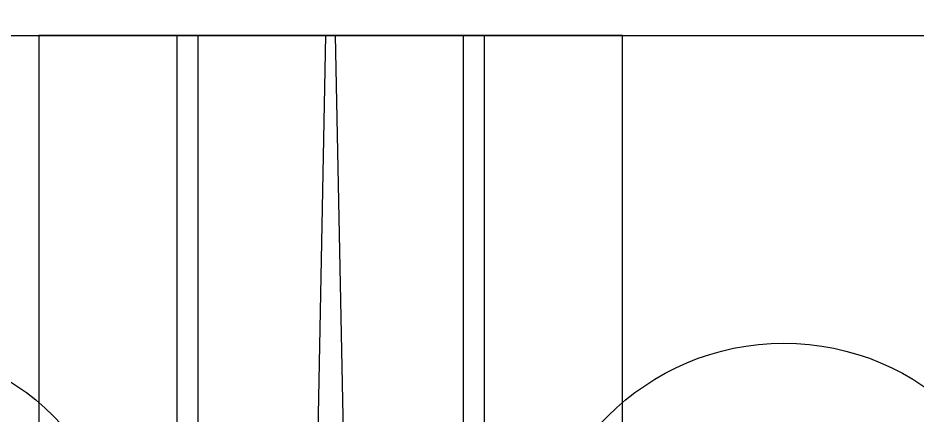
# Model space of a CAD drawing. Extents: x -31 to 31, y -86 to 20.
# Drawn here: x -9.43 to 17.68, y -11.45 to 0.53 of the extents above; entities that cross this region are included whole.
import ezdxf

# ---------------------------------------------------------------- set-up
doc = ezdxf.new("R2010")
doc.units = 0

msp = doc.modelspace()

# ---------------------------------------------------------------- linework, layer by layer
at = {"layer": 'cure'}
msp.add_lwpolyline([(-4, -17), (4, -17), (4, 0), (-4, 0)], close=True, dxfattribs=at)
at = {"layer": 'M1_LD'}
for centre in [(-13.6603, -16.7833), (-13.6603, -16.7833), (13.6603, -16.7833), (13.6603, -16.7833)]:
    msp.add_circle(centre, 7.5, dxfattribs=at)
at = {"layer": 'M1_Neg'}
msp.add_lwpolyline([(-0.5755, -38.6159), (-0.4, -28.6159), (-0.4, -13), (-0.141, 0), (0.141, 0), (0.4, -13), (0.4, -28.6159), (0.5755, -38.6159)], close=True, dxfattribs=at)
at = {"layer": 'M1_Pos'}
for points in [[(-31.25, 0), (31.25, 0), (31.25, 15), (-31.25, 15)], [(-8.8, -50.3159), (8.8, -50.3159), (8.8, 0), (-8.8, 0)]]:
    msp.add_lwpolyline(points, close=True, dxfattribs=at)
at = {"layer": 'M2_undercutMsk'}
for points in [[(-31.25, 0), (31.25, 0), (31.25, 20), (-31.25, 20)], [(-4.641, -17), (4.641, -17), (4.641, 0), (-4.641, 0)]]:
    msp.add_lwpolyline(points, close=True, dxfattribs=at)

doc.saveas('drawing.dxf')
